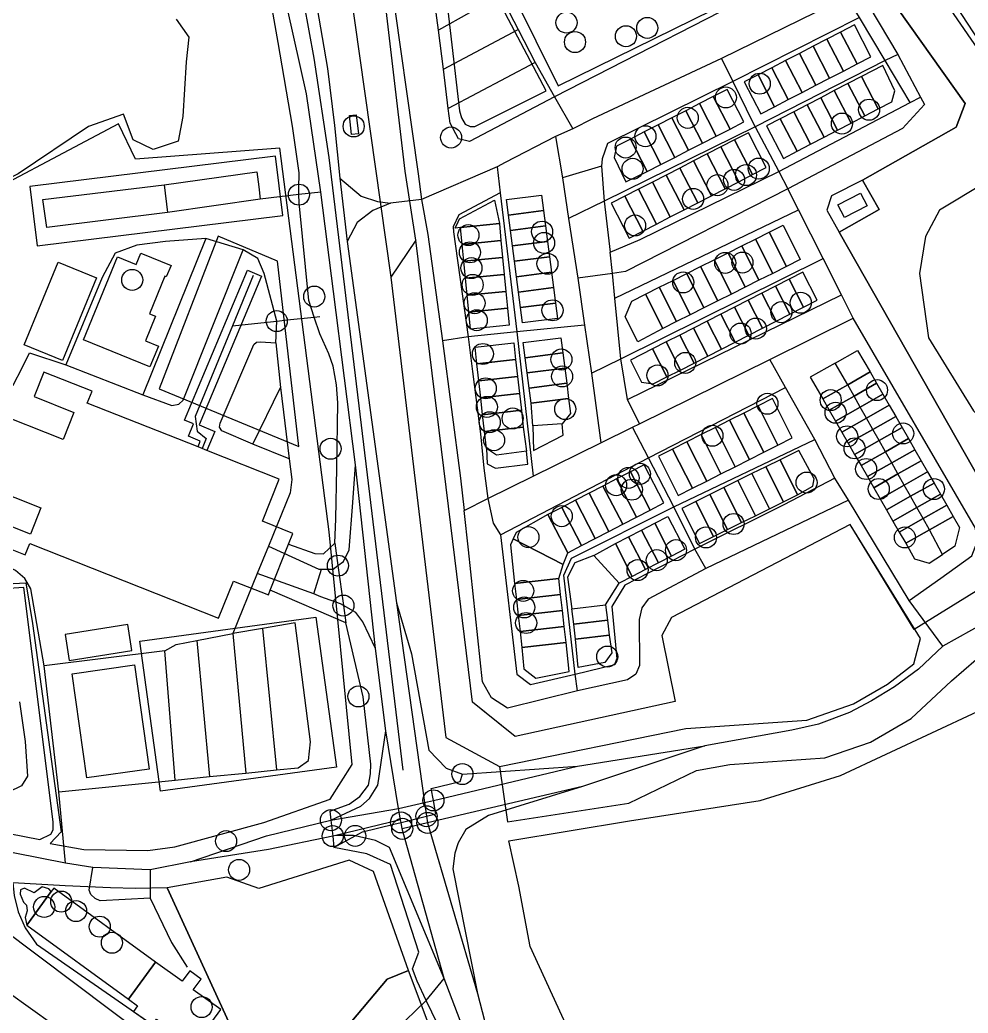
# Model space of a CAD drawing. Header units: metres. Extents: x 11276530 to 11306586, y 355867 to 367650.
# Drawn here: x 11290659.7 to 11291110.4, y 359986.7 to 360458.7 of the extents above; entities that cross this region are included whole.
import ezdxf

# ---------------------------------------------------------------- set-up
doc = ezdxf.new("R2010")
doc.units = ezdxf.units.M
for name, color, linetype in [('AMENITY', 6, 'Continuous'), ('BUILDING', 8, 'Continuous'), ('HIGHWAY_FOOTWAY', 6, 'Continuous'), ('HIGHWAY_RESIDENTIAL', 7, 'Continuous'), ('HIGHWAY_SECONDARY', 4, 'Continuous'), ('HIGHWAY_SERVICE', 8, 'Continuous'), ('HIGHWAY_TERTIARY', 3, 'Continuous'), ('LANDUSE', 2, 'Continuous'), ('NATURAL_WATER', 5, 'Continuous'), ('OSM_OTHER', 7, 'Continuous')]:
    doc.layers.add(name, color=color, linetype=linetype)

msp = doc.modelspace()

# ---------------------------------------------------------------- linework, layer by layer
at = {"layer": 'AMENITY'}
for points in [[(11290862.55, 360467.23), (11290868.58, 360415.56), (11290869.52, 360412.1), (11290871.39, 360409.15), (11290873.66, 360408.08), (11290875.94, 360408.08), (11290909.74, 360425.05), (11290882.91, 360476.23), (11290862.55, 360467.23)], [(11290664.39, 360379.54), (11290667.84, 360351.4), (11290784.63, 360365.72), (11290781.16, 360393.89), (11290664.39, 360379.54)], [(11290725.86, 360283.42), (11290792.31, 360255.93), (11290782.19, 360344.05), (11290753.85, 360355.88), (11290725.86, 360283.42)], [(11290641.46, 360212.77), (11290662.22, 360204.53), (11290664.36, 360209.94), (11290754.13, 360174.33), (11290761.15, 360192.03), (11290777.83, 360185.42), (11290778.7, 360187.63), (11290787.41, 360209.58), (11290789.44, 360214.68), (11290774.95, 360220.43), (11290782.89, 360240.42), (11290748.57, 360254.07), (11290746.37, 360254.98), (11290744.35, 360255.83), (11290691.72, 360276.6), (11290693.97, 360282.26), (11290671.04, 360291.37), (11290666.42, 360279.71), (11290685.36, 360272.2), (11290680.21, 360259.22), (11290645.76, 360272.89)], [(11290633.2, 360241.28), (11290669.68, 360226.8), (11290664.71, 360214.29), (11290645.14, 360222.06)], [(11290726.52, 360092.19), (11290716.76, 360163.48), (11290800.41, 360174.94), (11290810.17, 360103.65), (11290726.52, 360092.19)], [(11290681.16, 360166.67), (11290683.1, 360154.31), (11290712.93, 360159.02), (11290710.98, 360171.37), (11290681.16, 360166.67)], [(11290656.31, 360048.65), (11290656.98, 360042.55), (11290658.81, 360034.88), (11290662.2, 360027.21), (11290667.6, 360019.42), (11290776.76, 359943.72), (11290729.72, 360046.24), (11290714.68, 360045.93), (11290702.72, 360046.24), (11290681.27, 360047.2), (11290656.31, 360048.65)], [(11290844.31, 360007), (11290834.31, 360002.83), (11290784.75, 359944.12), (11290797.66, 359934.13), (11290806.4, 359923.3), (11290810.56, 359907.89), (11290810.99, 359897.89), (11290858.64, 359919.85), (11290869.91, 359925.18), (11290874.28, 359927.25), (11290844.31, 360007)]]:
    msp.add_lwpolyline(points, dxfattribs=at)
msp.add_lwpolyline([(11290816.3, 360413.22), (11290819.48, 360413.59), (11290820.54, 360404.54), (11290817.35, 360404.17), (11290816.3, 360413.22)], close=True, dxfattribs=at)
for centre in [(11291011.32, 360428.4), (11290995.21, 360421.84), (11290977.11, 360412.16), (11291050.39, 360409.41), (11290947.58, 360398.05), (11290950.88, 360387.94), (11291004.79, 360384.97), (11291010.82, 360388.03), (11290991.22, 360380.16), (11290979.65, 360373.63), (11290952.07, 360361.01), (11290872.84, 360356.42), (11290908.83, 360352.7), (11290873.57, 360348.24), (11290910.43, 360342.81), (11290994.89, 360343.23), (11290713.07, 360335.14), (11290875.79, 360324.07), (11291021.6, 360319.81), (11290881.1, 360283.61), (11291014.97, 360276.29), (11291045.03, 360278.04), (11290918.87, 360273.77), (11291047.36, 360272.03), (11290893.88, 360269.3), (11290807.36, 360254.9), (11291056.38, 360255.11), (11290948.93, 360241.04), (11291067.87, 360235.78), (11290901.4, 360212.88), (11290971.51, 360206.71), (11290962.38, 360201.96), (11290953.26, 360197.25), (11290898.87, 360187.36), (11290899.41, 360179.52), (11290938.84, 360156.14), (11290820.56, 360137.19), (11290671.23, 360037.15), (11290679.35, 360039.68), (11290686.4, 360035.2), (11290697.65, 360027.78), (11290703.43, 360020.15), (11290746.05, 359989.59)]:
    msp.add_circle(centre, 5, dxfattribs=at)
at = {"layer": 'BUILDING'}
for points in [[(11291018.64, 360495.42), (11291006.55, 360489.45), (11290978.56, 360546.17), (11290929.7, 360522.05), (11290932.61, 360516.17), (11290883.57, 360491.94), (11290915.48, 360427.33), (11291025.44, 360481.62), (11291018.64, 360495.42)], [(11291056.29, 360456.31), (11291049.75, 360452.93), (11291057.59, 360437.78), (11291064.13, 360441.17), (11291056.29, 360456.31)], [(11291049.75, 360452.93), (11291043.21, 360449.54), (11291051.05, 360434.39), (11291057.59, 360437.78), (11291049.75, 360452.93)], [(11291036.67, 360446.15), (11291030.13, 360442.76), (11291037.97, 360427.62), (11291044.51, 360431.01), (11291036.67, 360446.15)], [(11291043.21, 360449.54), (11291036.67, 360446.15), (11291044.51, 360431.01), (11291051.05, 360434.39), (11291043.21, 360449.54)], [(11291030.13, 360442.76), (11291023.59, 360439.37), (11291031.43, 360424.23), (11291037.97, 360427.62), (11291030.13, 360442.76)], [(11291023.59, 360439.37), (11291017.05, 360435.99), (11291024.89, 360420.84), (11291031.43, 360424.23), (11291023.59, 360439.37)], [(11291069.75, 360437.09), (11291059.6, 360431.8), (11291067.63, 360416.4), (11291074.06, 360419.75), (11291075.53, 360425.07), (11291069.75, 360437.09)], [(11291010.51, 360432.6), (11291003.97, 360429.21), (11291011.81, 360414.07), (11291018.35, 360417.45), (11291010.51, 360432.6)], [(11291017.05, 360435.99), (11291010.51, 360432.6), (11291018.35, 360417.45), (11291024.89, 360420.84), (11291017.05, 360435.99)], [(11291053.16, 360428.44), (11291046.74, 360425.08), (11291054.78, 360409.69), (11291061.2, 360413.04), (11291053.16, 360428.44)], [(11291059.6, 360431.8), (11291053.16, 360428.44), (11291061.2, 360413.04), (11291067.63, 360416.4), (11291059.6, 360431.8)], [(11290995.81, 360425.65), (11290989.24, 360422.29), (11290997.18, 360406.83), (11291003.75, 360410.2), (11290995.81, 360425.65)], [(11291046.74, 360425.08), (11291040.31, 360421.72), (11291048.34, 360406.33), (11291054.78, 360409.69), (11291046.74, 360425.08)], [(11290982.68, 360418.92), (11290976.11, 360415.55), (11290984.04, 360400.09), (11290990.61, 360403.47), (11290982.68, 360418.92)], [(11290989.24, 360422.29), (11290982.68, 360418.92), (11290990.61, 360403.47), (11290997.18, 360406.83), (11290989.24, 360422.29)], [(11291033.88, 360418.36), (11291027.45, 360415.01), (11291035.49, 360399.61), (11291041.92, 360402.97), (11291033.88, 360418.36)], [(11291040.31, 360421.72), (11291033.88, 360418.36), (11291041.92, 360402.97), (11291048.34, 360406.33), (11291040.31, 360421.72)], [(11290976.11, 360415.55), (11290969.54, 360412.17), (11290977.47, 360396.72), (11290984.04, 360400.09), (11290976.11, 360415.55)], [(11291027.45, 360415.01), (11291021.02, 360411.65), (11291029.06, 360396.25), (11291035.49, 360399.61), (11291027.45, 360415.01)], [(11290962.97, 360408.81), (11290956.4, 360405.44), (11290964.33, 360389.99), (11290970.9, 360393.35), (11290962.97, 360408.81)], [(11290969.54, 360412.17), (11290962.97, 360408.81), (11290970.9, 360393.35), (11290977.47, 360396.72), (11290969.54, 360412.17)], [(11291021.02, 360411.65), (11291014.59, 360408.29), (11291022.63, 360392.9), (11291029.06, 360396.25), (11291021.02, 360411.65)], [(11290956.4, 360405.44), (11290949.84, 360402.07), (11290957.76, 360386.62), (11290964.33, 360389.99), (11290956.4, 360405.44)], [(11291005.91, 360405.1), (11290999.38, 360401.75), (11291007.91, 360385.19), (11291014.43, 360388.55), (11291005.91, 360405.1)], [(11290949.84, 360402.07), (11290943.27, 360398.7), (11290942.07, 360393.27), (11290947.62, 360381.68), (11290957.76, 360386.62), (11290949.84, 360402.07)], [(11290999.38, 360401.75), (11290992.86, 360398.39), (11291001.4, 360381.82), (11291007.91, 360385.19), (11290999.38, 360401.75)], [(11290986.35, 360395.04), (11290979.83, 360391.68), (11290988.35, 360375.11), (11290994.88, 360378.47), (11290986.35, 360395.04)], [(11290992.86, 360398.39), (11290986.35, 360395.04), (11290994.88, 360378.47), (11291001.4, 360381.82), (11290992.86, 360398.39)], [(11290979.83, 360391.68), (11290973.3, 360388.32), (11290981.84, 360371.76), (11290988.35, 360375.11), (11290979.83, 360391.68)], [(11290966.78, 360384.97), (11290960.27, 360381.6), (11290968.79, 360365.04), (11290975.32, 360368.4), (11290966.78, 360384.97)], [(11290973.3, 360388.32), (11290966.78, 360384.97), (11290975.32, 360368.4), (11290981.84, 360371.76), (11290973.3, 360388.32)], [(11290960.27, 360381.6), (11290953.74, 360378.24), (11290962.27, 360361.69), (11290968.79, 360365.04), (11290960.27, 360381.6)], [(11290891.95, 360365.97), (11290891, 360373.29), (11290907.66, 360375.45), (11290908.6, 360368.12), (11290891.95, 360365.97)], [(11290953.74, 360378.24), (11290947.22, 360374.89), (11290955.76, 360358.32), (11290962.27, 360361.69), (11290953.74, 360378.24)], [(11291051.52, 360364.8), (11291048.4, 360370.8), (11291059.19, 360376.42), (11291062.3, 360370.42), (11291051.52, 360364.8)], [(11290947.22, 360374.89), (11290940.71, 360371.53), (11290949.23, 360354.96), (11290955.76, 360358.32), (11290947.22, 360374.89)], [(11290892.9, 360358.64), (11290891.95, 360365.97), (11290908.6, 360368.12), (11290909.55, 360360.8), (11290892.9, 360358.64)], [(11290869.84, 360352.03), (11290869.05, 360360.08), (11290887.56, 360361.9), (11290888.34, 360353.85), (11290869.84, 360352.03)], [(11290893.84, 360351.31), (11290892.9, 360358.64), (11290909.55, 360360.8), (11290910.5, 360353.46), (11290893.84, 360351.31)], [(11291024.02, 360341.52), (11291017.47, 360338.24), (11291009.3, 360354.55), (11291015.85, 360357.83), (11291024.02, 360341.52)], [(11291030.55, 360344.8), (11291024.02, 360341.52), (11291015.85, 360357.83), (11291022.38, 360361.11), (11291030.55, 360344.8)], [(11290870.63, 360343.98), (11290869.84, 360352.03), (11290888.34, 360353.85), (11290889.13, 360345.8), (11290870.63, 360343.98)], [(11290894.79, 360343.98), (11290893.84, 360351.31), (11290910.5, 360353.46), (11290911.44, 360346.13), (11290894.79, 360343.98)], [(11291017.47, 360338.24), (11291010.94, 360334.96), (11291002.77, 360351.28), (11291009.3, 360354.55), (11291017.47, 360338.24)], [(11290706.04, 360346.1), (11290714.96, 360342.44), (11290717.18, 360347.87), (11290731.51, 360342.02), (11290729.28, 360336.59), (11290728.56, 360336.88), (11290721.24, 360318.99), (11290724.08, 360317.84), (11290719.34, 360306.23), (11290725.52, 360303.7), (11290721.46, 360293.77), (11290689.91, 360306.69), (11290706.04, 360346.1)], [(11291004.4, 360331.69), (11290997.87, 360328.42), (11290989.69, 360344.73), (11290996.23, 360348.01), (11291004.4, 360331.69)], [(11291010.94, 360334.96), (11291004.4, 360331.69), (11290996.23, 360348.01), (11291002.77, 360351.28), (11291010.94, 360334.96)], [(11290677.82, 360343.56), (11290696.02, 360336.09), (11290679.9, 360296.82), (11290661.7, 360304.3), (11290677.82, 360343.56)], [(11290871.42, 360335.93), (11290870.63, 360343.98), (11290889.13, 360345.8), (11290889.92, 360337.75), (11290871.42, 360335.93)], [(11290895.73, 360336.66), (11290894.79, 360343.98), (11290911.44, 360346.13), (11290912.39, 360338.81), (11290895.73, 360336.66)], [(11290997.87, 360328.42), (11290991.32, 360325.14), (11290983.15, 360341.45), (11290989.69, 360344.73), (11290997.87, 360328.42)], [(11290767.81, 360339.71), (11290774.49, 360336.91), (11290744.92, 360266.29), (11290752.38, 360263.17), (11290748.57, 360254.07), (11290746.37, 360254.98), (11290744.35, 360255.83), (11290745.44, 360258.45), (11290739.79, 360260.82), (11290742.27, 360266.73), (11290737.98, 360268.51), (11290767.81, 360339.71)], [(11290872.21, 360327.88), (11290871.42, 360335.93), (11290889.92, 360337.75), (11290890.71, 360329.7), (11290872.21, 360327.88)], [(11290896.68, 360329.32), (11290895.73, 360336.66), (11290912.39, 360338.81), (11290913.33, 360331.47), (11290896.68, 360329.32)], [(11290984.79, 360321.87), (11290978.26, 360318.59), (11290970.09, 360334.91), (11290976.62, 360338.18), (11290984.79, 360321.87)], [(11290991.32, 360325.14), (11290984.79, 360321.87), (11290976.62, 360338.18), (11290983.15, 360341.45), (11290991.32, 360325.14)], [(11291031.73, 360338.83), (11291025.24, 360335.51), (11291032.06, 360322.19), (11291038.55, 360325.52), (11291031.73, 360338.83)], [(11290978.26, 360318.59), (11290971.71, 360315.32), (11290963.54, 360331.63), (11290970.09, 360334.91), (11290978.26, 360318.59)], [(11291025.24, 360335.51), (11291018.75, 360332.2), (11291025.57, 360318.88), (11291032.06, 360322.19), (11291025.24, 360335.51)], [(11290872.99, 360319.83), (11290872.21, 360327.88), (11290890.71, 360329.7), (11290891.5, 360321.65), (11290872.99, 360319.83)], [(11290897.63, 360321.99), (11290896.68, 360329.32), (11290913.33, 360331.47), (11290914.28, 360324.15), (11290897.63, 360321.99)], [(11290965.18, 360312.04), (11290953.38, 360305.75), (11290947.29, 360317.62), (11290950.47, 360325.08), (11290957.01, 360328.36), (11290965.18, 360312.04)], [(11290971.71, 360315.32), (11290965.18, 360312.04), (11290957.01, 360328.36), (11290963.54, 360331.63), (11290971.71, 360315.32)], [(11291012.26, 360328.87), (11291005.77, 360325.55), (11291012.58, 360312.24), (11291019.08, 360315.56), (11291012.26, 360328.87)], [(11291018.75, 360332.2), (11291012.26, 360328.87), (11291019.08, 360315.56), (11291025.57, 360318.88), (11291018.75, 360332.2)], [(11290898.57, 360314.67), (11290897.63, 360321.99), (11290914.28, 360324.15), (11290915.23, 360316.82), (11290898.57, 360314.67)], [(11291005.77, 360325.55), (11290999.28, 360322.23), (11291006.09, 360308.92), (11291012.58, 360312.24), (11291005.77, 360325.55)], [(11290873.78, 360311.78), (11290872.99, 360319.83), (11290891.5, 360321.65), (11290892.3, 360313.6), (11290873.78, 360311.78)], [(11290992.79, 360318.92), (11290986.29, 360315.59), (11290993.11, 360302.28), (11290999.6, 360305.6), (11290992.79, 360318.92)], [(11290999.28, 360322.23), (11290992.79, 360318.92), (11290999.6, 360305.6), (11291006.09, 360308.92), (11290999.28, 360322.23)], [(11290986.29, 360315.59), (11290979.8, 360312.27), (11290986.62, 360298.96), (11290993.11, 360302.28), (11290986.29, 360315.59)], [(11290979.8, 360312.27), (11290973.31, 360308.95), (11290980.13, 360295.65), (11290986.62, 360298.96), (11290979.8, 360312.27)], [(11290876.9, 360295.2), (11290876, 360303.24), (11290894.41, 360305.3), (11290895.31, 360297.26), (11290876.9, 360295.2)], [(11290899.83, 360298.16), (11290898.91, 360305.37), (11290916.79, 360307.66), (11290917.71, 360300.45), (11290899.83, 360298.16)], [(11290966.82, 360305.64), (11290960.33, 360302.31), (11290967.14, 360289), (11290973.64, 360292.32), (11290966.82, 360305.64)], [(11290973.31, 360308.95), (11290966.82, 360305.64), (11290973.64, 360292.32), (11290980.13, 360295.65), (11290973.31, 360308.95)], [(11290900.76, 360290.95), (11290899.83, 360298.16), (11290917.71, 360300.45), (11290918.63, 360293.25), (11290900.76, 360290.95)], [(11290960.33, 360302.31), (11290949.81, 360297.05), (11290955.05, 360286.53), (11290960.65, 360285.68), (11290967.14, 360289), (11290960.33, 360302.31)], [(11291053.14, 360285.27), (11291047.16, 360295.56), (11291057.75, 360301.66), (11291063.77, 360291.38), (11291053.14, 360285.27)], [(11290877.8, 360287.16), (11290876.9, 360295.2), (11290895.31, 360297.26), (11290896.21, 360289.23), (11290877.8, 360287.16)], [(11291053.14, 360285.27), (11291047.16, 360295.56), (11291035.21, 360288.88), (11291041.23, 360278.6), (11291053.14, 360285.27)], [(11290901.68, 360283.75), (11290900.76, 360290.95), (11290918.63, 360293.25), (11290919.56, 360286.04), (11290901.68, 360283.75)], [(11291056.12, 360279.97), (11291053.14, 360285.27), (11291063.77, 360291.38), (11291066.81, 360286.1), (11291056.12, 360279.97)], [(11290878.71, 360279.12), (11290877.8, 360287.16), (11290896.21, 360289.23), (11290897.12, 360281.2), (11290878.71, 360279.12)], [(11290902.6, 360276.54), (11290901.68, 360283.75), (11290919.56, 360286.04), (11290920.48, 360278.83), (11290902.6, 360276.54)], [(11291059.11, 360274.67), (11291056.12, 360279.97), (11291066.81, 360286.1), (11291069.84, 360280.83), (11291059.11, 360274.67)], [(11290879.62, 360271.08), (11290878.71, 360279.12), (11290897.12, 360281.2), (11290898.02, 360273.16), (11290879.62, 360271.08)], [(11291056.12, 360279.97), (11291053.14, 360285.27), (11291041.23, 360278.6), (11291044.27, 360273.31), (11291056.12, 360279.97)], [(11290903.53, 360265.76), (11290902.6, 360276.54), (11290920.48, 360278.83), (11290921.42, 360271.63), (11290917.43, 360266.67), (11290903.53, 360265.76)], [(11291017.33, 360278.71), (11291010.55, 360275.29), (11291019.98, 360256.62), (11291026.75, 360260.05), (11291017.33, 360278.71)], [(11291059.11, 360274.67), (11291056.12, 360279.97), (11291044.27, 360273.31), (11291047.3, 360268.04), (11291059.11, 360274.67)], [(11291062.09, 360269.38), (11291059.11, 360274.67), (11291069.84, 360280.83), (11291072.88, 360275.54), (11291062.09, 360269.38)], [(11290880.52, 360263.05), (11290879.62, 360271.08), (11290898.02, 360273.16), (11290898.93, 360265.12), (11290880.52, 360263.05)], [(11291003.77, 360271.87), (11290997, 360268.44), (11291006.42, 360249.79), (11291013.2, 360253.2), (11291003.77, 360271.87)], [(11291010.55, 360275.29), (11291003.77, 360271.87), (11291013.2, 360253.2), (11291019.98, 360256.62), (11291010.55, 360275.29)], [(11291062.09, 360269.38), (11291059.11, 360274.67), (11291047.3, 360268.04), (11291050.34, 360262.77), (11291062.09, 360269.38)], [(11291065.07, 360264.08), (11291062.09, 360269.38), (11291072.88, 360275.54), (11291075.92, 360270.27), (11291065.07, 360264.08)], [(11290997, 360268.44), (11290990.22, 360265.02), (11290999.65, 360246.37), (11291006.42, 360249.79), (11290997, 360268.44)], [(11291065.07, 360264.08), (11291062.09, 360269.38), (11291050.34, 360262.77), (11291053.37, 360257.48), (11291065.07, 360264.08)], [(11291068.07, 360258.79), (11291065.07, 360264.08), (11291075.92, 360270.27), (11291078.94, 360265), (11291068.07, 360258.79)], [(11290881.42, 360255.01), (11290880.52, 360263.05), (11290898.93, 360265.12), (11290900.5, 360253.71), (11290886.23, 360251.82), (11290881.42, 360255.01)], [(11290990.22, 360265.02), (11290983.45, 360261.6), (11290992.87, 360242.94), (11290999.65, 360246.37), (11290990.22, 360265.02)], [(11291068.07, 360258.79), (11291065.07, 360264.08), (11291053.37, 360257.48), (11291056.4, 360252.21), (11291068.07, 360258.79)], [(11291071.05, 360253.5), (11291068.07, 360258.79), (11291078.94, 360265), (11291081.98, 360259.71), (11291071.05, 360253.5)], [(11290976.68, 360258.17), (11290969.9, 360254.75), (11290979.32, 360236.11), (11290986.09, 360239.52), (11290976.68, 360258.17)], [(11290983.45, 360261.6), (11290976.68, 360258.17), (11290986.09, 360239.52), (11290992.87, 360242.94), (11290983.45, 360261.6)], [(11291071.05, 360253.5), (11291068.07, 360258.79), (11291056.4, 360252.21), (11291059.44, 360246.93), (11291071.05, 360253.5)], [(11291074.04, 360248.21), (11291071.05, 360253.5), (11291081.98, 360259.71), (11291085.02, 360254.44), (11291074.04, 360248.21)], [(11290969.9, 360254.75), (11290963.13, 360251.34), (11290972.55, 360232.69), (11290979.32, 360236.11), (11290969.9, 360254.75)], [(11291029.87, 360254.13), (11291020.94, 360249.69), (11291029.22, 360233), (11291036.57, 360237.11), (11291037.19, 360240.65), (11291029.87, 360254.13)], [(11291074.04, 360248.21), (11291071.05, 360253.5), (11291059.44, 360246.93), (11291062.48, 360241.65), (11291074.04, 360248.21)], [(11291077.02, 360242.91), (11291074.04, 360248.21), (11291085.02, 360254.44), (11291088.05, 360249.16), (11291077.02, 360242.91)], [(11291020.94, 360249.69), (11291014.28, 360246.38), (11291022.56, 360229.7), (11291029.22, 360233), (11291020.94, 360249.69)], [(11291077.02, 360242.91), (11291074.04, 360248.21), (11291062.48, 360241.65), (11291065.51, 360236.38), (11291077.02, 360242.91)], [(11291080, 360237.61), (11291077.02, 360242.91), (11291088.05, 360249.16), (11291091.09, 360243.88), (11291080, 360237.61)], [(11290949.84, 360243.92), (11290943.31, 360240.55), (11290952.71, 360222.39), (11290959.24, 360225.77), (11290949.84, 360243.92)], [(11290956.37, 360247.3), (11290949.84, 360243.92), (11290959.24, 360225.77), (11290965.77, 360229.15), (11290956.37, 360247.3)], [(11291014.28, 360246.38), (11291007.62, 360243.08), (11291015.9, 360226.4), (11291022.56, 360229.7), (11291014.28, 360246.38)], [(11291083, 360232.32), (11291080, 360237.61), (11291091.09, 360243.88), (11291094.13, 360238.61), (11291083, 360232.32)], [(11290943.31, 360240.55), (11290936.78, 360237.17), (11290946.18, 360219.02), (11290952.71, 360222.39), (11290943.31, 360240.55)], [(11291000.97, 360239.77), (11290994.3, 360236.46), (11291002.58, 360219.78), (11291009.24, 360223.09), (11291000.97, 360239.77)], [(11291007.62, 360243.08), (11291000.97, 360239.77), (11291009.24, 360223.09), (11291015.9, 360226.4), (11291007.62, 360243.08)], [(11291080, 360237.61), (11291077.02, 360242.91), (11291065.51, 360236.38), (11291068.55, 360231.1), (11291080, 360237.61)], [(11291085.98, 360227.02), (11291083, 360232.32), (11291094.13, 360238.61), (11291097.16, 360233.33), (11291085.98, 360227.02)], [(11290930.26, 360233.78), (11290923.72, 360230.4), (11290933.13, 360212.25), (11290939.65, 360215.63), (11290930.26, 360233.78)], [(11290936.78, 360237.17), (11290930.26, 360233.78), (11290939.65, 360215.63), (11290946.18, 360219.02), (11290936.78, 360237.17)], [(11290994.3, 360236.46), (11290987.64, 360233.15), (11290995.92, 360216.47), (11291002.58, 360219.78), (11290994.3, 360236.46)], [(11291083, 360232.32), (11291080, 360237.61), (11291068.55, 360231.1), (11291071.59, 360225.82), (11291083, 360232.32)], [(11290923.72, 360230.4), (11290917.2, 360227.02), (11290926.59, 360208.87), (11290933.13, 360212.25), (11290923.72, 360230.4)], [(11290980.98, 360229.85), (11290974.33, 360226.55), (11290982.61, 360209.86), (11290989.27, 360213.17), (11290980.98, 360229.85)], [(11290987.64, 360233.15), (11290980.98, 360229.85), (11290989.27, 360213.17), (11290995.92, 360216.47), (11290987.64, 360233.15)], [(11291085.98, 360227.02), (11291083, 360232.32), (11291071.59, 360225.82), (11291074.63, 360220.54), (11291085.98, 360227.02)], [(11291088.96, 360221.72), (11291085.98, 360227.02), (11291097.16, 360233.33), (11291100.2, 360228.05), (11291088.96, 360221.72)], [(11290917.2, 360227.02), (11290910.66, 360223.64), (11290920.07, 360205.49), (11290926.59, 360208.87), (11290917.2, 360227.02)], [(11291088.96, 360221.72), (11291085.98, 360227.02), (11291074.63, 360220.54), (11291077.65, 360215.27), (11291088.96, 360221.72)], [(11291091.95, 360216.43), (11291088.96, 360221.72), (11291100.2, 360228.05), (11291103.23, 360222.77), (11291091.95, 360216.43)], [(11290920.07, 360205.49), (11290910.66, 360223.64), (11290895.55, 360215.1), (11290894.1, 360212.05), (11290917.82, 360199.85), (11290920.07, 360205.49)], [(11290975.7, 360207.15), (11290969.45, 360203.93), (11290961.4, 360219.49), (11290967.65, 360222.72), (11290975.7, 360207.15)], [(11291091.95, 360216.43), (11291088.96, 360221.72), (11291077.65, 360215.27), (11291080.69, 360209.98), (11291091.95, 360216.43)], [(11291098.15, 360204.64), (11291091.95, 360216.43), (11291103.23, 360222.77), (11291106.26, 360217.5), (11291104.02, 360208.64), (11291098.15, 360204.64)], [(11290963.21, 360200.7), (11290956.97, 360197.47), (11290948.92, 360213.04), (11290955.16, 360216.26), (11290963.21, 360200.7)], [(11290969.45, 360203.93), (11290963.21, 360200.7), (11290955.16, 360216.26), (11290961.4, 360219.49), (11290969.45, 360203.93)], [(11291098.15, 360204.64), (11291091.95, 360216.43), (11291080.69, 360209.98), (11291084.92, 360202.61), (11291091.84, 360200.46), (11291098.15, 360204.64)], [(11290894.81, 360190.93), (11290915.82, 360193.3), (11290917.82, 360199.85), (11290894.1, 360212.05), (11290892.8, 360209.3), (11290894.81, 360190.93)], [(11290956.97, 360197.47), (11290950.73, 360194.24), (11290942.68, 360209.81), (11290948.92, 360213.04), (11290956.97, 360197.47)], [(11290950.73, 360194.24), (11290944.49, 360191.02), (11290932.48, 360204.12), (11290942.68, 360209.81), (11290950.73, 360194.24)], [(11290938.04, 360180.69), (11290944.49, 360191.02), (11290932.48, 360204.12), (11290923.51, 360200.61), (11290919.92, 360193.88), (11290922.05, 360178.81), (11290938.04, 360180.69)], [(11290916.67, 360185.68), (11290915.82, 360193.3), (11290894.81, 360190.93), (11290895.67, 360183.3), (11290916.67, 360185.68)], [(11290917.54, 360178.04), (11290916.67, 360185.68), (11290895.67, 360183.3), (11290896.53, 360175.68), (11290917.54, 360178.04)], [(11290918.4, 360170.41), (11290917.54, 360178.04), (11290896.53, 360175.68), (11290897.39, 360168.04), (11290918.4, 360170.41)], [(11290938.04, 360180.69), (11290938.88, 360173.48), (11290922.9, 360171.6), (11290922.05, 360178.81), (11290938.04, 360180.69)], [(11290938.88, 360173.48), (11290939.74, 360166.27), (11290923.74, 360164.38), (11290922.9, 360171.6), (11290938.88, 360173.48)], [(11290919.26, 360162.79), (11290918.4, 360170.41), (11290897.39, 360168.04), (11290898.25, 360160.41), (11290919.26, 360162.79)], [(11290939.74, 360166.27), (11290940.95, 360157.94), (11290937.66, 360153.37), (11290924.97, 360150.9), (11290923.74, 360164.38), (11290939.74, 360166.27)], [(11290920.71, 360149.03), (11290919.26, 360162.79), (11290898.25, 360160.41), (11290899.26, 360150.32), (11290904.96, 360145.82), (11290920.71, 360149.03)], [(11290724.17, 360010.94), (11290675.78, 360046.15), (11290674.57, 360044.48), (11290662.98, 360028.55), (11290711.37, 359993.33), (11290724.17, 360010.94)], [(11290711.37, 359993.33), (11290715.53, 359990.11), (11290713.67, 359987.53), (11290722.64, 359981.06), (11290724.6, 359983.77), (11290728.25, 359981.14), (11290731.97, 359978.46), (11290734.64, 359982.18), (11290739.36, 359978.8), (11290742.16, 359982.66), (11290747.98, 359978.47), (11290755.13, 359988.38), (11290742.1, 359997.77), (11290745.79, 360002.89), (11290740.38, 360006.79), (11290736.86, 360001.9), (11290724.17, 360010.94), (11290711.37, 359993.33)]]:
    msp.add_lwpolyline(points, close=True, dxfattribs=at)
at = {"layer": 'HIGHWAY_FOOTWAY'}
for points in [[(11290792.26, 360378.63), (11290792.47, 360386), (11290789.2, 360408.23), (11290782.38, 360447.96), (11290777, 360478.65), (11290775.6, 360489.04), (11290774.81, 360497.36), (11290766.56, 360529.03), (11290756.5, 360566.21), (11290750.15, 360593.53), (11290737.45, 360616.75), (11290731.63, 360630.3), (11290717.59, 360665.26), (11290710.63, 360671.09), (11290698.19, 360676.77), (11290688.36, 360680.74)], [(11291082.83, 360419.47), (11291070.97, 360439.43), (11291058.73, 360459.85), (11291052.63, 360469.62)], [(11291058.73, 360459.85), (11290998.54, 360429.41), (11290938.97, 360399.93), (11290936.49, 360392.63), (11290936.07, 360389.19), (11290917.55, 360383.63)], [(11290940.27, 360348.34), (11290954.43, 360354.42), (11291020.33, 360386.66), (11291082.83, 360419.47), (11291087.75, 360422.05)], [(11290936.07, 360389.19), (11290937.36, 360372.57), (11290940.27, 360348.34)], [(11290792.36, 360371.81), (11290792.31, 360375.66), (11290792.26, 360378.63)], [(11290887.98, 360376.48), (11290868.24, 360366.02), (11290865.62, 360360.35), (11290865.78, 360358.04), (11290872.7, 360308.01), (11290874.75, 360291.58), (11290878.65, 360262.01), (11290880.22, 360245.6), (11290882.15, 360231.21)], [(11290787.41, 360209.58), (11290799.84, 360205.11), (11290803.99, 360204.98), (11290809.38, 360210.01), (11290809.84, 360221.56), (11290810.3, 360245.71), (11290810.73, 360276.72), (11290810.23, 360285.27), (11290808.65, 360294.14), (11290806.48, 360300.03), (11290802.27, 360309.47), (11290799.5, 360317.49), (11290796.98, 360325.28), (11290792.36, 360371.81)], [(11290942.5, 360326.41), (11291029.7, 360368.49)], [(11290954.19, 360266.78), (11290948.46, 360278.34), (11290945.35, 360297.7), (11290942.5, 360326.41), (11290941.32, 360338.26), (11290940.27, 360348.34)], [(11290770.53, 360337.21), (11290760.68, 360313.28), (11290743.02, 360270.28), (11290743.9, 360263.27), (11290748.25, 360259.72), (11290746.37, 360254.98)], [(11290948.46, 360278.34), (11291050.12, 360328.02)], [(11290760.68, 360313.28), (11290777.18, 360315.07)], [(11290777.18, 360315.07), (11290781.74, 360315.56), (11290786.64, 360316.1)], [(11290786.64, 360316.1), (11290799.5, 360317.49), (11290802.19, 360317.78)], [(11290636.58, 360297.58), (11290644.64, 360288.95), (11290649.94, 360283.59), (11290656.44, 360285.19), (11290660.74, 360293.42), (11290664.29, 360300.49)], [(11290888.17, 360213.98), (11290958.39, 360250.66), (11291023.59, 360284.04)], [(11291046.93, 360240.91), (11291022.71, 360228.2), (11290980.5, 360207.22), (11290947.23, 360190.04), (11290941.05, 360180.01), (11290943.4, 360155.08)], [(11290882.15, 360231.21), (11290884.66, 360219.57), (11290888.17, 360213.98)], [(11290888.17, 360213.98), (11290895.94, 360147.84), (11290902.35, 360142.91), (11290923.66, 360147.8), (11290942.51, 360152.32), (11290943.4, 360155.08)], [(11290809.38, 360210.01), (11290810.84, 360199.35), (11290813.43, 360180.39), (11290814.55, 360172.13)], [(11290807.05, 360082.73), (11290816.23, 360086.07), (11290821.18, 360089.61), (11290825.4, 360095.09), (11290826.35, 360100.44), (11290826.49, 360105.07), (11290822.83, 360137.08), (11290814.55, 360172.13), (11290778.7, 360187.63)], [(11290868.92, 360096.73), (11290870.01, 360100.32)], [(11290855.18, 360093.39), (11290868.92, 360096.73)], [(11290857.43, 360081.38), (11290856.23, 360087.81), (11290855.18, 360093.39)], [(11290807.05, 360082.73), (11290807.53, 360078.4), (11290808.36, 360070.85), (11290808.96, 360065.35)], [(11290837.35, 360076.47), (11290840.84, 360077.33), (11290852.93, 360080.28), (11290857.43, 360081.38)], [(11290822.44, 360072.83), (11290837.35, 360076.47)], [(11290808.96, 360065.35), (11290819.04, 360070.94), (11290822.44, 360072.83)], [(11290848.54, 360001.82), (11290846.23, 360007.72), (11290849.26, 360015.61), (11290835.87, 360057.27), (11290824.58, 360062.4), (11290808.96, 360065.35)], [(11290852.85, 359992.71), (11290848.54, 360001.82)], [(11290858.12, 359981.62), (11290852.85, 359992.71)]]:
    msp.add_lwpolyline(points, dxfattribs=at)
at = {"layer": 'HIGHWAY_RESIDENTIAL'}
for points in [[(11291118.18, 360444.8), (11291107.65, 360460.86), (11291094.97, 360480.22), (11291095.76, 360488.89), (11291105.62, 360499.13), (11291190.82, 360559.76), (11291240.78, 360595.84), (11291253.78, 360602.53), (11291262.44, 360604.51), (11291298.39, 360604.55), (11291305.48, 360609.28), (11291309.42, 360620.31)], [(11290659.5, 360134.61), (11290662.14, 360115.74), (11290663.32, 360099.25), (11290660.49, 360094.7), (11290654.32, 360091.74), (11290600.08, 360084.48), (11290536.65, 360078.99)], [(11290925.49, 359794.47), (11290862.43, 359841.68), (11290788.61, 359896.96), (11290732.24, 359938.9), (11290675.33, 359981.24), (11290654.13, 359996.52), (11290627.1, 360016.04), (11290614.36, 360025.61), (11290588.78, 360044.83)]]:
    msp.add_lwpolyline(points, dxfattribs=at)
at = {"layer": 'HIGHWAY_SECONDARY'}
for points in [[(11290808.81, 360329.62), (11290802.66, 360376.87), (11290795.98, 360423.56), (11290777.8, 360504.45)], [(11290800, 360469.75), (11290805.83, 360435.58), (11290809.2, 360408.57)], [(11290809.2, 360408.57), (11290811.7, 360383.45), (11290815.2, 360353.4), (11290838.61, 360181.65), (11290852.03, 360086.81), (11290852.93, 360080.28), (11290853.4, 360077.09)], [(11290841.42, 360074.27), (11290840.84, 360077.33), (11290840.62, 360078.62), (11290839.66, 360083.87), (11290833.54, 360120.79), (11290828.62, 360159.97), (11290819.27, 360247.32), (11290808.81, 360329.62)], [(11291823.78, 358896.41), (11291679.95, 359244.03), (11291654.71, 359304.67), (11291629.91, 359344.42), (11291588.39, 359392.93), (11291537.64, 359427.08), (11291429.14, 359477.45), (11291319.92, 359526.6), (11291303.51, 359534.86), (11291288.39, 359545.65), (11291106.91, 359681.02), (11291018.65, 359751.11), (11290984.63, 359785.46), (11290981.11, 359789.64), (11290967.8, 359806.11), (11290954.41, 359820.79), (11290931.8, 359855.26), (11290891.04, 359928.92), (11290870.14, 359979.84), (11290861.3, 360003.21), (11290841.42, 360074.27)], [(11290853.4, 360077.09), (11290877.21, 359995.99), (11290880.44, 359983.19), (11290896.16, 359941.23), (11290918.62, 359902.65), (11290942.93, 359862.37), (11290970.94, 359824.25), (11290984.92, 359804.98), (11290987.22, 359802.44), (11291024.83, 359760.85), (11291112.83, 359688.36), (11291222.52, 359608.01), (11291298.53, 359555.07), (11291324.23, 359539.69), (11291433.11, 359485.76), (11291542.17, 359435.12), (11291594.55, 359399.86), (11291637.35, 359349.88), (11291662.92, 359308.9), (11291688.44, 359247.56), (11291832.53, 358899.46)]]:
    msp.add_lwpolyline(points, dxfattribs=at)
at = {"layer": 'HIGHWAY_SERVICE'}
for points in [[(11291039.52, 360502.84), (11291026.56, 360497.15), (11291024.41, 360495.9), (11291023.66, 360494.15), (11291023.63, 360492.24), (11291024.31, 360490.47), (11291025.96, 360487.8), (11291027.85, 360484.51), (11291027.72, 360482.46), (11291026.77, 360480.63), (11291025.17, 360479.35), (11290913.78, 360422.1), (11290873.4, 360400.97), (11290868.19, 360402.15), (11290864.19, 360409.62), (11290863.31, 360416.58), (11290860.94, 360435.32), (11290858.61, 360453.78), (11290857.12, 360465.61), (11290856.72, 360468.72), (11290856.36, 360471.95), (11290855.25, 360481.96), (11290876.83, 360492.76)], [(11290876.83, 360492.76), (11290880.93, 360484.74), (11290882.64, 360481.36), (11290883.88, 360478.94), (11290888.18, 360470.52), (11290896.56, 360454.06), (11290904.52, 360438.44), (11290913.78, 360422.1), (11290922.48, 360406.97)], [(11290888.18, 360470.52), (11290858.61, 360453.78)], [(11290860.94, 360435.32), (11290896.56, 360454.06)], [(11291077.01, 360442.26), (11291070.97, 360439.43), (11291009.11, 360407.93), (11290937.36, 360372.57), (11290920.47, 360364.25)], [(11290904.52, 360438.44), (11290863.31, 360416.58)], [(11290993.2, 360440.35), (11290998.54, 360429.41), (11291008.06, 360409.92), (11291009.11, 360407.93), (11291020.33, 360386.66), (11291024.72, 360378.36)], [(11290672.46, 360360.09), (11290670.52, 360373.38), (11290728.31, 360380.31), (11290772.23, 360386.45), (11290773.26, 360379.45), (11290773.96, 360373.52), (11290729.9, 360367.2), (11290672.46, 360360.09)], [(11290886.52, 360388.94), (11290887.98, 360376.48), (11290895.91, 360310.51), (11290903.61, 360241.81)], [(11290728.31, 360380.31), (11290729.9, 360367.2)], [(11290802.66, 360376.87), (11290792.31, 360375.66), (11290773.96, 360373.52)], [(11290781.37, 360305.29), (11290781.74, 360315.56), (11290775.81, 360338.23), (11290772.77, 360345.35), (11290765.77, 360349.47), (11290748.05, 360354.82), (11290728.88, 360353.39), (11290715.32, 360351.62), (11290704.98, 360347.9), (11290698.78, 360336.32), (11290681.51, 360294.73)], [(11290748.05, 360354.82), (11290718.06, 360280.58)], [(11290664.29, 360300.49), (11290681.51, 360294.73), (11290718.06, 360280.58), (11290731.88, 360275.47), (11290735.22, 360276.08), (11290737.28, 360277.93), (11290765.77, 360349.47)], [(11290931.41, 360290.79), (11290945.35, 360297.7), (11291041.39, 360345.33)], [(11290928.1, 360313.69), (11290895.91, 360310.51), (11290872.7, 360308.01), (11290860.47, 360306.22)], [(11290787.73, 360250.08), (11290770.36, 360257.09), (11290755.65, 360263.35), (11290754.59, 360265.19), (11290754.83, 360267.08), (11290770.81, 360304.42), (11290772.09, 360305.59), (11290774.04, 360305.79), (11290781.37, 360305.29)], [(11290781.37, 360305.29), (11290783.56, 360284.01), (11290787.73, 360250.08)], [(11290770.36, 360257.09), (11290783.56, 360284.01)], [(11290985.73, 360198), (11290980.5, 360207.22), (11290970.55, 360227.29), (11290958.39, 360250.66), (11290950.87, 360265.14)], [(11290924.64, 360139.89), (11290923.66, 360147.8), (11290918.13, 360194.8), (11290921.81, 360202.97), (11290970.55, 360227.29), (11291037.44, 360259.28)], [(11290787.73, 360250.08), (11290788.86, 360240.28), (11290788.07, 360233.98), (11290777.78, 360208.6), (11290772.49, 360195.56), (11290760.86, 360167.08)], [(11290777.78, 360208.6), (11290801.78, 360197.62), (11290803.08, 360197.62), (11290808.65, 360197.62), (11290810.84, 360199.35), (11290813.45, 360201.4), (11290816.2, 360206.88), (11290817.9, 360229.32), (11290819.27, 360247.32)], [(11290681.38, 360057.91), (11290678.14, 360091.94), (11290671.25, 360151.67), (11290664.84, 360188.34), (11290661.99, 360193.32), (11290657.61, 360197.12), (11290638.63, 360205.74)], [(11290799.37, 360185.93), (11290803.08, 360197.62)], [(11290828.62, 360159.97), (11290822.71, 360172.59), (11290819.28, 360177.05), (11290813.43, 360180.39), (11290812.08, 360181.16), (11290802.68, 360184.57), (11290799.37, 360185.93), (11290772.49, 360195.56)], [(11290678.14, 360091.94), (11290733.48, 360097.46), (11290749.88, 360099.09), (11290767.03, 360100.8), (11290781.69, 360102.24), (11290791.96, 360103.27), (11290796.88, 360106.72), (11290797.86, 360115.57), (11290790.48, 360172.12)], [(11290790.48, 360172.12), (11290775.02, 360169.49), (11290760.86, 360167.08)], [(11290775.02, 360169.49), (11290781.69, 360102.24)], [(11290728.51, 360158.84), (11290733.92, 360161.8), (11290743.77, 360163.72), (11290760.86, 360167.08)], [(11290743.77, 360163.72), (11290749.88, 360099.09)], [(11290760.86, 360167.08), (11290767.03, 360100.8)], [(11290728.51, 360158.84), (11290671.25, 360151.67)], [(11290733.48, 360097.46), (11290728.51, 360158.84)], [(11290693.48, 360043.14), (11290692.68, 360045.12), (11290694.37, 360055.94)], [(11290721.55, 360054.79), (11290721.68, 360041.3)], [(11290721.68, 360041.3), (11290697.82, 360040.05), (11290695.44, 360041.1), (11290693.48, 360043.14)], [(11290721.68, 360041.3), (11290731.72, 360020.27), (11290739.15, 360008.49)], [(11290891.04, 359928.92), (11290880.58, 359932.19), (11290856.93, 359938.39), (11290852.82, 359941.33), (11290850.25, 359943.76), (11290840.69, 359971.68), (11290840.46, 359979.34), (11290843.01, 359983.19), (11290852.85, 359992.71), (11290861.3, 360003.21)]]:
    msp.add_lwpolyline(points, dxfattribs=at)
at = {"layer": 'HIGHWAY_TERTIARY'}
for points in [[(11291118.83, 360172.44), (11291098.39, 360161.01), (11291086.8, 360150.08), (11291075.35, 360141.71), (11291064.48, 360135.15), (11291053.96, 360129.52), (11291039.25, 360123.95), (11291026.57, 360121.15), (11290985.22, 360113.76)], [(11290839.66, 360083.87), (11290852.03, 360086.81), (11290856.23, 360087.81), (11290924.62, 360104.13), (11290985.22, 360113.76)], [(11290985.22, 360113.76), (11290927.05, 360094.36), (11290853.4, 360077.09)], [(11290740.72, 360058.62), (11290776.83, 360070.93), (11290807.53, 360078.4), (11290839.66, 360083.87)], [(11290840.62, 360078.62), (11290809.92, 360071.17), (11290808.36, 360070.85), (11290777.86, 360064.48), (11290740.72, 360058.62)], [(11290853.4, 360077.09), (11290841.42, 360074.27)], [(11290740.72, 360058.62), (11290721.55, 360054.79), (11290694.37, 360055.94), (11290681.38, 360057.91), (11290657.32, 360062.66), (11290643.44, 360065.21), (11290611.35, 360067.13), (11290590.44, 360065.35), (11290565.06, 360060.87), (11290550.25, 360055.73), (11290538.69, 360051.91), (11290458.33, 360021.58), (11290296.34, 359963.53), (11290191.02, 359926.82)]]:
    msp.add_lwpolyline(points, dxfattribs=at)
at = {"layer": 'LANDUSE'}
for points in [[(11291055.82, 360493.69), (11291108.99, 360419.05), (11291104.73, 360407.79), (11291060.12, 360382.49), (11291068.04, 360368.54), (11291049.13, 360357.81), (11291128.84, 360217.35), (11291125.99, 360205.64), (11291122.83, 360192.68), (11291084.73, 360168.96), (11291054.24, 360218.86), (11290969.32, 360174.64), (11290964.76, 360166.19), (11290971.04, 360134.72), (11290895.02, 360118.23), (11290878.97, 360131.1), (11290874.81, 360134.43), (11290864.47, 360218.65), (11290847.86, 360354.01), (11290842.77, 360386.74), (11290830.82, 360489.21)], [(11290813.83, 360493.3), (11290836.06, 360336.51), (11290862.07, 360117.61), (11290887.58, 360103.93), (11290891.46, 360077.67), (11290949.02, 360086.5), (11290981.27, 360102.03), (11290997.04, 360104.9), (11291042.19, 360108), (11291063.93, 360115.41), (11291083.27, 360126.64), (11291102.38, 360144.55), (11291120.05, 360159.83)]]:
    msp.add_lwpolyline(points, dxfattribs=at)
for points in [[(11290714.7, 360392.53), (11290706.63, 360409.25), (11290625.12, 360366.25), (11290628.1, 360345.94), (11290652.29, 360348.63), (11290654.67, 360287.43), (11290613.77, 360281.45), (11290608.7, 360277.27), (11290619.15, 360193.07), (11290622.72, 360189.19), (11290662.53, 360191.11), (11290665.73, 360171.87), (11290679.31, 360072.9), (11290674.09, 360067.3), (11290690.15, 360064.41), (11290720.52, 360063.93), (11290733.35, 360065.73), (11290775.6, 360077.22), (11290807.11, 360088.35), (11290817.53, 360104.89), (11290806.73, 360215.46), (11290783.18, 360397.68), (11290714.7, 360392.53)], [(11290862.07, 360117.61), (11290887.58, 360103.93), (11290976.24, 360122), (11291033.67, 360125.89), (11291055.8, 360133.66), (11291072.01, 360142.95), (11291084.51, 360152.74), (11291087.73, 360164.74), (11291054.24, 360218.86), (11290969.32, 360174.64), (11290964.76, 360166.19), (11290971.04, 360134.72), (11290895.02, 360118.23), (11290874.81, 360134.43), (11290864.47, 360218.65), (11290847.86, 360354.01), (11290836.06, 360336.51), (11290862.07, 360117.61)], [(11290684.54, 360147.99), (11290714.09, 360152.17), (11290721.09, 360102.7), (11290691.53, 360098.52), (11290684.54, 360147.99)], [(11290776.76, 359943.72), (11290784.75, 359944.12), (11290834.31, 360002.83), (11290844.31, 360007), (11290827.71, 360053.93), (11290816.21, 360059.31), (11290773.22, 360045.87), (11290757.99, 360051.25), (11290729.72, 360046.24), (11290776.76, 359943.72)]]:
    msp.add_lwpolyline(points, close=True, dxfattribs=at)
at = {"layer": 'NATURAL_WATER'}
msp.add_lwpolyline([(11290733.93, 360458.98), (11290740.05, 360450.52), (11290738.79, 360438.82), (11290737.2, 360412.82), (11290734.84, 360401), (11290723.02, 360397.05), (11290713.57, 360401.78), (11290708.99, 360413.98), (11290692.3, 360408.09), (11290658.8, 360385.6), (11290608.78, 360360.81), (11290576.46, 360349.78), (11290543.38, 360346.62)], dxfattribs=at)
at = {"layer": 'OSM_OTHER'}
for points in [[(11291021.8, 360580), (11291126.38, 360428.23), (11291130.94, 360426.22), (11291137.13, 360426.77), (11291144.6, 360428.23), (11291141.32, 360391.6), (11291118.55, 360381.4), (11291096.69, 360368.29), (11291090.12, 360355.71), (11291087.2, 360338.23), (11291091.58, 360307.61), (11291112.9, 360272.99), (11291158.82, 360223.44), (11291171.38, 360218.51), (11291164.46, 360204.86), (11291140.23, 360202.12), (11291125.99, 360205.64), (11291128.84, 360217.35), (11291049.13, 360357.81), (11291068.04, 360368.54), (11291060.12, 360382.49), (11291104.73, 360407.79), (11291108.99, 360419.05), (11291055.82, 360493.69)], [(11290900.97, 360526.46), (11290868.41, 360509.57), (11290846.49, 360501.38), (11290837.33, 360494.69), (11290835.22, 360483.04), (11290848.91, 360385.5), (11290850.63, 360373.33)], [(11290841.83, 360102.12), (11290806.72, 360393.32), (11290799.59, 360440.58), (11290794.82, 360466.44), (11290787.54, 360498.2)], [(11291058.74, 360473.02), (11291052.63, 360469.62), (11290993.2, 360440.35), (11290931.82, 360411.76), (11290922.48, 360406.97), (11290914.28, 360403.24), (11290890.26, 360390.92), (11290886.52, 360388.94), (11290850.63, 360373.33)], [(11291058.74, 360473.02), (11291077.01, 360442.26), (11291087.75, 360422.05), (11291089.65, 360418.47)], [(11291089.65, 360418.47), (11291079.12, 360407.08), (11291024.72, 360378.36), (11290947.57, 360339.16), (11290941.32, 360338.26), (11290924.78, 360335.89)], [(11290914.28, 360403.24), (11290917.55, 360383.63), (11290920.47, 360364.25), (11290924.78, 360335.89), (11290928.1, 360313.69), (11290931.41, 360290.79), (11290935.77, 360257.68)], [(11290811.7, 360383.45), (11290821.84, 360374.97), (11290829.66, 360372.36), (11290835.88, 360371.6)], [(11291049.13, 360357.81), (11291068.04, 360368.54), (11291060.12, 360382.49), (11291045.45, 360375.04), (11291043.19, 360368.24), (11291049.13, 360357.81)], [(11291082.38, 360182.75), (11291097.37, 360193.45), (11291112.11, 360203.97), (11291114.48, 360210.21), (11291113.9, 360217.11), (11291055.72, 360316.92), (11291050.12, 360328.02), (11291041.39, 360345.33), (11291029.7, 360368.49), (11291024.72, 360378.36)], [(11290835.88, 360371.6), (11290827.41, 360368.19), (11290819.94, 360362.45), (11290815.2, 360353.4)], [(11290850.63, 360373.33), (11290835.88, 360371.6)], [(11290850.63, 360373.33), (11290853.49, 360356.77), (11290860.47, 360306.22), (11290869.13, 360240.92), (11290870.85, 360225.63)], [(11290885.26, 360373.05), (11290887.56, 360361.9), (11290869.05, 360360.08), (11290866.52, 360359.79), (11290867.94, 360362.75), (11290868.68, 360364.24), (11290885.26, 360373.05)], [(11290552.86, 360063.63), (11290579.73, 360070.96), (11290624.67, 360075.28), (11290654.53, 360072), (11290669.16, 360069.16), (11290674.39, 360071.71), (11290675.58, 360073.79), (11290675.58, 360077.53), (11290661.54, 360188.89), (11290624.07, 360186.5), (11290616.16, 360191.73), (11290606, 360275.48), (11290611.08, 360282.06), (11290644.64, 360288.95), (11290651.69, 360291.15), (11290648.71, 360345.94), (11290465.07, 360321.92), (11290455.97, 360319.07), (11290450.3, 360313.55), (11290218.9, 360114.25), (11290207.4, 360108.13), (11290205.31, 360107.23), (11289996.45, 360036.76)], [(11290870.85, 360225.63), (11290882.15, 360231.21), (11290903.61, 360241.81), (11290935.77, 360257.68), (11290950.87, 360265.14), (11290954.19, 360266.78), (11291016.16, 360297.39), (11291055.72, 360316.92)], [(11291098.39, 360161.01), (11291082.38, 360182.75), (11291053.57, 360230.48), (11291046.93, 360240.91), (11291037.44, 360259.28), (11291023.59, 360284.04), (11291016.16, 360297.39)], [(11290903.53, 360265.76), (11290903.84, 360254.14), (11290917.95, 360261.37), (11290917.43, 360266.67), (11290903.53, 360265.76)], [(11290881.75, 360247.71), (11290885.78, 360245.63), (11290901.16, 360247.64), (11290900.5, 360253.71), (11290886.23, 360251.82), (11290881.42, 360255.01), (11290881.75, 360247.71)], [(11291053.57, 360230.48), (11290985.73, 360198), (11290958.32, 360183.39), (11290955.2, 360179.34), (11290954.01, 360173.83), (11290954.14, 360151.87), (11290952.41, 360147.77), (11290948.4, 360145.16), (11290924.64, 360139.89), (11290891.5, 360131.62), (11290883.83, 360136.5)], [(11290883.83, 360136.5), (11290879.49, 360144.19), (11290872.85, 360206.92), (11290870.85, 360225.63)], [(11290838.61, 360181.65), (11290845.84, 360157.37), (11290853.99, 360111.64), (11290862.23, 360103.16), (11290870.01, 360100.32), (11290924.62, 360104.13)], [(11290973.02, 359864.05), (11290902.2, 360018.4), (11290896.83, 360047.06), (11290892.05, 360068.56), (11290949.38, 360078.12), (11291011.48, 360087.67), (11291049.7, 360099.61), (11291114.79, 360130.07)], [(11290807.53, 360078.4), (11290821.8, 360085.07), (11290825.88, 360088.73), (11290829.77, 360095.01), (11290833.54, 360120.79)], [(11290927.05, 360094.36), (11290882.47, 360080.69), (11290871.56, 360073.89), (11290868.04, 360067.66), (11290866.34, 360062.74), (11290865.42, 360055.26), (11290877.21, 359995.99)], [(11290861.3, 360003.21), (11290835.37, 360065.38), (11290828.75, 360068.67), (11290819.04, 360070.94), (11290818.18, 360071.09), (11290809.92, 360071.17)], [(11290643.44, 360065.21), (11290643.93, 360045.87), (11290645.42, 360036.17), (11290650.64, 360027.36), (11290789.34, 359923), (11290793.67, 359915.99), (11290793.37, 359907.48), (11290788.61, 359896.96)], [(11290662.98, 360028.55), (11290674.57, 360044.48), (11290673.4, 360045.83), (11290670.31, 360046.69), (11290666.54, 360043.93), (11290661.91, 360046.16), (11290660.02, 360045.31), (11290659.85, 360043.25), (11290661.4, 360039.48), (11290662.77, 360037.93), (11290663.11, 360035.36), (11290662.25, 360032.1), (11290662.98, 360028.55)], [(11290834.31, 360002.83), (11290784.75, 359944.12), (11290797.66, 359934.13), (11290806.4, 359923.3), (11290810.56, 359907.89), (11290810.99, 359897.89), (11290858.64, 359919.85), (11290869.91, 359925.18)]]:
    msp.add_lwpolyline(points, dxfattribs=at)
for centre in [(11290919.47, 360457.4), (11290947.73, 360450.92), (11290957.84, 360454.89), (11290923.51, 360448.18), (11291063.28, 360416.03), (11290818.31, 360408.1), (11290956.99, 360403.39), (11290864.61, 360402.82), (11290999.11, 360382.67), (11290792.31, 360375.66), (11290907.85, 360358.07), (11291003.1, 360343.4), (11290874.29, 360340.76), (11290874.88, 360332.78), (11290974.94, 360333.96), (11290799.6, 360327.23), (11291030.79, 360324.31), (11290912.81, 360320.69), (11290781.74, 360315.56), (11290876.83, 360315.96), (11291002.22, 360309.65), (11291009.45, 360312), (11290879.73, 360299.94), (11290917.05, 360297.32), (11290975.91, 360295.71), (11290917.4, 360289.25), (11290962.69, 360289.76), (11291067.04, 360282.77), (11290881.64, 360274.76), (11290883, 360267.48), (11291079.47, 360262.16), (11290885.06, 360258.98), (11290988.81, 360261.09), (11291052.87, 360260.8), (11290954.36, 360242.99), (11291061.87, 360245.27), (11291033.57, 360238.84), (11290943.06, 360237.55), (11290950.53, 360235.46), (11291094.11, 360235.76), (11290917.22, 360222.87), (11290998.88, 360219.13), (11290985.77, 360212.79), (11291080.29, 360212.75), (11290810.84, 360199.35), (11290813.43, 360180.39), (11290900.3, 360172.1), (11290870.01, 360100.32), (11290856.23, 360087.81), (11290807.53, 360078.4), (11290852.93, 360080.28), (11290840.84, 360077.33), (11290841.42, 360074.27), (11290853.4, 360077.09), (11290757.7, 360068.43), (11290808.36, 360070.85), (11290819.04, 360070.94), (11290763.87, 360054.78)]:
    msp.add_circle(centre, 5, dxfattribs=at)

doc.saveas('drawing.dxf')
